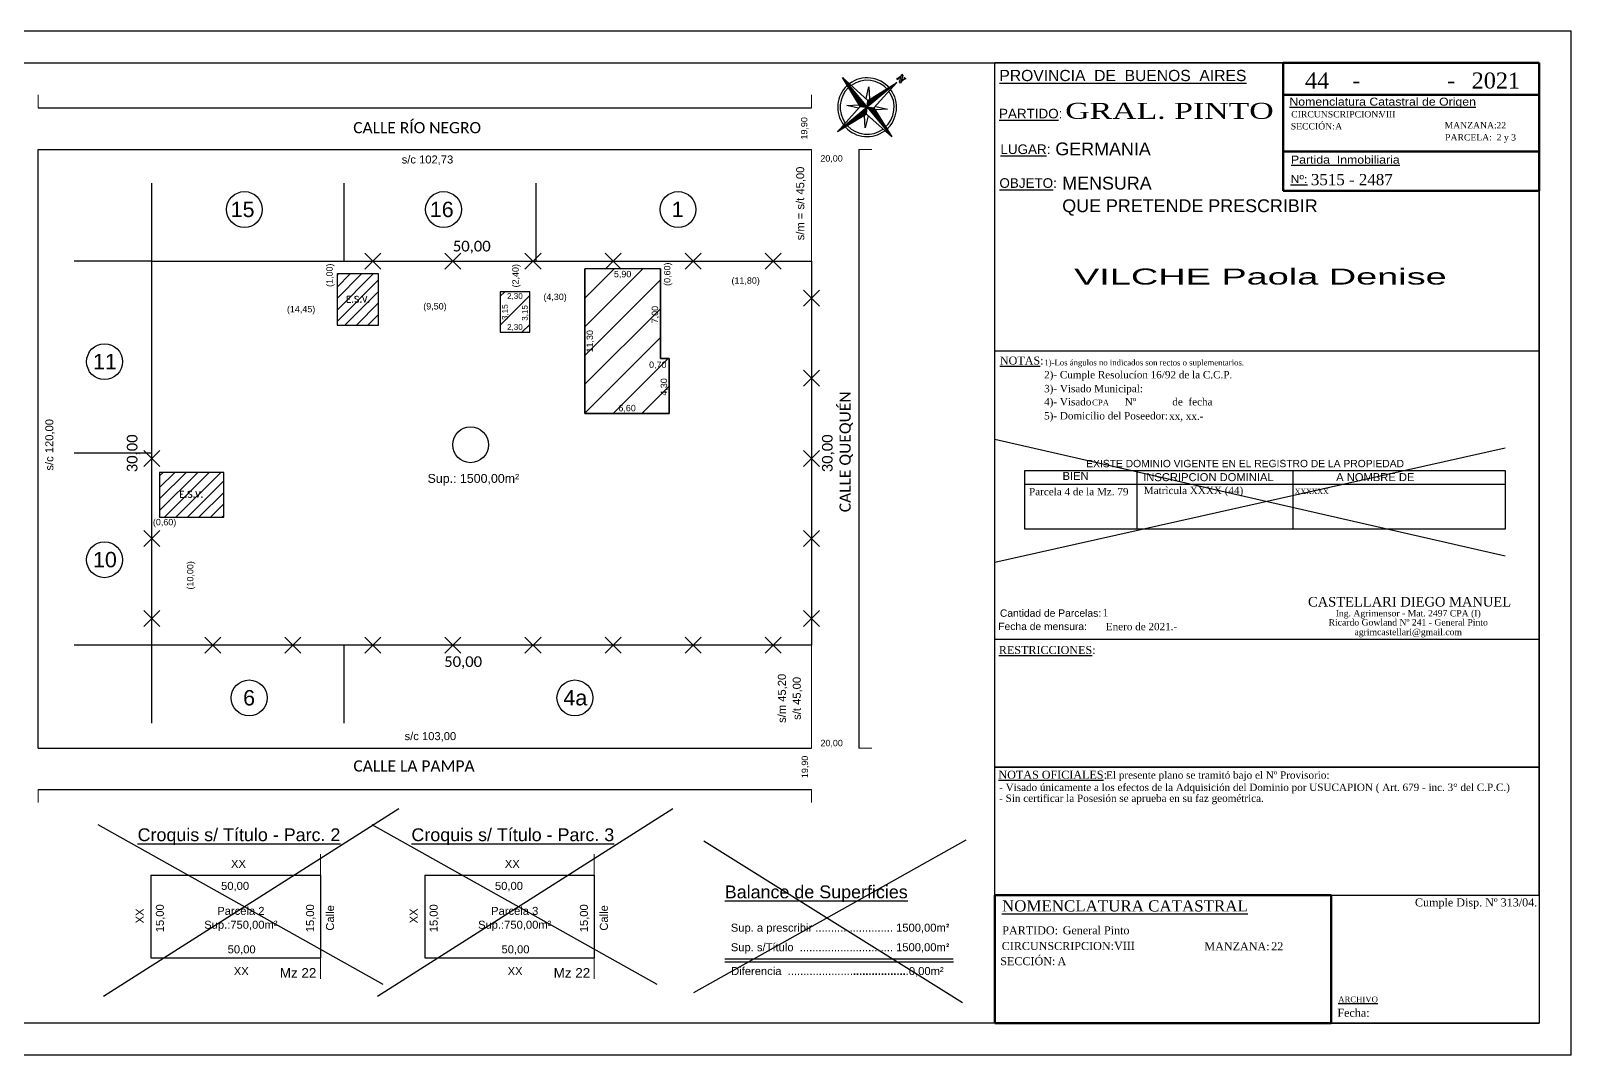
# Model space of a CAD drawing. Header units: metres. Extents: x 3434.9 to 3511.8, y 4259.2 to 4291.2.
# Drawn here: x 3463.7 to 3511.81, y 4259.18 to 4291.18 of the extents above; entities that cross this region are included whole.
import ezdxf
from ezdxf.enums import TextEntityAlignment as Align

# ---------------------------------------------------------------- set-up
doc = ezdxf.new("R2010")
doc.units = ezdxf.units.M
for name, color, linetype in [('-TEXTO-74', 4, 'Continuous'), ('Accesiones 0', 1, 'Continuous'), ('AMEDPARCTRI2', 3, 'Continuous'), ('CARATULA', 7, 'Continuous'), ('Cotas', 2, 'Continuous'), ('Mensura', 7, 'Continuous'), ('Notas Acc 0', 1, 'Continuous'), ('OTROS', 3, 'Continuous')]:
    doc.layers.add(name, color=color, linetype=linetype)
for name, color, linetype, lineweight in [('Amarillo', 2, 'Continuous', 25), ('Rojo', 1, 'Continuous', 18), ('Verde', 3, 'Continuous', 30)]:
    doc.layers.add(name, color=color, linetype=linetype, lineweight=lineweight)
doc.styles.add('ARIAL', font='arial.ttf')
doc.styles.add('Legend', font='calibri.ttf')
doc.styles.get("Standard").update_dxf_attribs({"font": 'simplex.shx'})
doc.styles.add('Time New Roman', font='times.ttf')
doc.styles.add('Times New Roman', font='times.ttf')

# ---------------------------------------------------------------- blocks, each defined once
blk = doc.blocks.new('MENSUSUCAP-V3-MA')
at = {"layer": 'CARATULA', "color": 8}
for p, q in [((0, 90), (170, 90)), ((0, 0), (0, 90)), ((170, 0), (170, 90)), ((0, 0), (170, 0))]:
    blk.add_line(p, q, dxfattribs=at)
at = {"layer": 'CARATULA', "color": 2}
for s, height, style, p in [('%%UNOTAS%%U:', 2.5, 'Time New Roman', (1.54, 85.74)), ('Fecha de mensura:', 2.3, 'ARIAL', (1.05, 2.79)), ('Cantidad de Parcelas:', 2.3, 'ARIAL', (1.56, 6.95))]:
    blk.add_text(s, height=height, dxfattribs=dict(at, style=style)).set_placement(p)
at = {"layer": 'CARATULA', "color": 3, "style": 'Time New Roman'}
for s, p in [('2)- Cumple Resolucíon 16/92 de la C.C.P.', (15.36, 81.42)), ('3)- Visado Municipal:', (15.36, 77.09)), ('4)- Visado            Nº             de  fecha', (15.36, 72.97)), ('5)- Domicilio del Poseedor:', (15.36, 68.59))]:
    blk.add_text(s, height=2.3, dxfattribs=at).set_placement(p)
at = {"layer": 'CARATULA', "color": 3, "style": 'Time New Roman', "flags": 4}
for tag, p in [('NOTA1', (15.43, 85.47)), ('VISADOMUNICIPALNº', (45.93, 77.06)), ('CPA/CPI', (30.34, 72.97)), ('NºDEVISADO', (43.49, 72.97)), ('FECHADEVISADO', (65.99, 72.97)), ('DOMICILIOPROPIETARIO', (54.41, 68.48)), ('NOTA06', (15.22, 64.71)), ('NOTA07', (15.22, 60.66)), ('NOTA08', (15.22, 56.89)), ('NOTA09', (15.22, 52.93)), ('NOTA10', (15.22, 49.16)), ('NOTA11', (15.22, 45.41)), ('NOTA12', (15.22, 41.6)), ('NOTA13', (15.22, 37.73)), ('NOTA14', (15.22, 34.37)), ('NOTA15', (15.22, 30.83)), ('NOTA16', (15.22, 27.59)), ('NOTA17', (15.22, 24.04)), ('NOTA18', (15.22, 20.6)), ('FECHAMENSURA', (29.43, 2.74)), ('CANTIDADPARCELAS', (33.66, 7.11))]:
    blk.add_attdef(tag, p, '', height=2.3, dxfattribs=at)
at = {"layer": 'CARATULA', "color": 4, "style": 'Time New Roman', "flags": 4}
blk.add_attdef('NOMBREPROFESIONAL', text='', height=3, dxfattribs=at).set_placement((129.51, 10.15), align=Align.CENTER)
at = {"layer": 'CARATULA', "color": 2, "style": 'Time New Roman', "flags": 4}
for tag, p in [('DOMICILIOPROFESIONAL', (129.09, 4.22)), ('TITULO-MATRICULANº', (129.09, 7.06)), ('E-MAIL', (129.09, 1.2))]:
    blk.add_attdef(tag, text='', height=2, dxfattribs=at).set_placement(p, align=Align.CENTER)
blk = doc.blocks.new('MENS-V4-MA')
at = {"layer": 'CARATULA', "color": 8}
for p, q in [((0, 40), (170, 40)), ((0, 40), (170, 40)), ((0, 0), (0, 40)), ((170, 0), (170, 40)), ((0, 0), (170, 0)), ((170, 0), (0, 0))]:
    blk.add_line(p, q, dxfattribs=at)
at = {"layer": 'CARATULA', "color": 2, "style": 'Time New Roman'}
blk.add_text('%%uRESTRICCIONES%%U:', height=2.5, dxfattribs=at).set_placement((1.22, 35.33))
at = {"layer": 'CARATULA', "color": 3, "style": 'Time New Roman', "flags": 4}
for tag, p in [('RESTRICCION01', (1.84, 30.77)), ('RESTRICCION02', (1.84, 27.01)), ('RESTRICCION03', (1.84, 23.14)), ('RESTRICCION04', (1.84, 19.26)), ('RESTRICCION05', (1.84, 15.34)), ('RESTRICCION06', (1.84, 11.47)), ('RESTRICCION07', (1.84, 7.56)), ('RESTRICCION08', (1.84, 3.65))]:
    blk.add_attdef(tag, p, '', height=2.3, dxfattribs=at)
blk = doc.blocks.new('MENS-V6-MA')
at = {"layer": 'CARATULA', "color": 8, "lineweight": 80}
for p, q in [((105, 40), (0, 40)), ((0, 40), (0, 0)), ((105, 0), (105, 40)), ((105, 0), (0, 0))]:
    blk.add_line(p, q, dxfattribs=at)
at = {"layer": 'CARATULA', "color": 3, "style": 'Time New Roman'}
blk.add_text('%%UNOMENCLATURA CATASTRAL', height=3.5, dxfattribs=at).set_placement((2.19, 34.89))
at = {"layer": 'CARATULA', "color": 2, "linetype": 'Continuous', "lineweight": 25, "style": 'Times New Roman'}
for s, p in [('PARTIDO:', (2.29, 27.74)), ('CIRCUNSCRIPCION:', (2.12, 22.86))]:
    blk.add_text(s, height=2.5, dxfattribs=at).set_placement(p)
at = {"layer": 'CARATULA', "color": 3, "linetype": 'Continuous', "lineweight": 25, "style": 'Times New Roman'}
for tag, p in [('EXALTACION_DE_LA_CRUZ_XXXXXXX', (21.16, 27.76)), ('XXXXX', (86.53, 27.9)), ('XXXX', (37.22, 22.92)), ('XXXXXX', (86.31, 22.76)), ('XXX', (19.53, 18.12)), ('XXXXXX', (86.28, 17.66)), ('XXXXX', (20.19, 13.15)), ('XXXXXX', (17.83, 8.07))]:
    blk.add_attdef(tag, p, '', height=2.5, dxfattribs=at)
at = {"layer": 'CARATULA', "color": 2, "linetype": 'Continuous', "lineweight": 25, "style": 'Times New Roman'}
for tag, p in [('FRACCIÓN:', (65.91, 27.9)), ('PARCELA:', (65.67, 17.66)), ('CHACRA:', (1.82, 13.15))]:
    blk.add_attdef(tag, p, '', height=2.5, dxfattribs=at)
for tag, p in [('MANZANA:', (85.78, 22.76)), ('SECCIÓN:', (18.87, 18.12)), ('QUINTA:', (17.37, 8.07))]:
    blk.add_attdef(tag, text='', height=2.5, dxfattribs=at).set_placement(p, align=Align.RIGHT)
at = {"layer": 'CARATULA', "color": 3, "style": 'Time New Roman', "flags": 4}
blk.add_attdef('LOCALIDADFECHA', (3.81, 2.82), '', height=2.2, dxfattribs=at)
blk = doc.blocks.new('MENSUSUCAP-V5-MA')
at = {"color": 8}
for p, q in [((0, 0), (170, 0)), ((0, -40), (0, 0)), ((170, -40), (170, 0)), ((0, 0), (170, 0)), ((0, -40), (170, -40))]:
    blk.add_line(p, q, dxfattribs=at)
at = {"layer": 'CARATULA', "color": 2, "style": 'Time New Roman'}
blk.add_text('%%UNOTAS OFICIALES%%U:', height=2.5, dxfattribs=at).set_placement((1.1, -3.64))
at = {"layer": 'CARATULA', "color": 3, "style": 'Time New Roman'}
for s, p in [('El presente plano se tramitó bajo el Nº Provisorio:', (34.73, -3.64)), ('- Visado únicamente a los efectos de la Adquisición del Dominio por USUCAPION ( Art. 679 - inc. 3%%d del C.P.C.)', (1.32, -7.47)), ('- Sin certificar la Posesión se aprueba en su faz geométrica.', (1.32, -10.88))]:
    blk.add_text(s, height=2.3, dxfattribs=at).set_placement(p)
at = {"layer": 'CARATULA', "color": 3, "style": 'Time New Roman', "flags": 4}
for tag, p in [('NROPROVISORIO', (103.39, -3.62)), ('NOTAOFICIAL01', (1.43, -14.68)), ('NOTAOFICIAL02', (1.64, -18.43)), ('NOTAOFICIAL03', (1.64, -21.91)), ('NOTAOFICIAL04', (1.64, -25.43)), ('NOTAOFICIAL05', (1.63, -29.16)), ('NOTAOFICIAL06', (1.64, -33.02)), ('NOTAOFICIAL07', (1.64, -36.85))]:
    blk.add_attdef(tag, p, '', height=2.3, dxfattribs=at)
blk = doc.blocks.new('MENS-V7-MA')
at = {"layer": 'CARATULA', "color": 8}
for p, q in [((0, 40), (65, 40)), ((0, 40), (0, 0)), ((65, 40), (65, 0)), ((0, 0), (65, 0))]:
    blk.add_line(p, q, dxfattribs=at)
at = {"layer": 'CARATULA', "color": 3, "style": 'Time New Roman'}
blk.add_text('%%uARCHIVO', height=1.8, dxfattribs=at).set_placement((2.24, 6.53))
at = {"layer": 'CARATULA', "color": 2, "style": 'Time New Roman'}
blk.add_text('Fecha:', height=2.5, dxfattribs=at).set_placement((1.95, 2))
at = {"layer": 'CARATULA', "color": 3, "insert": (26.2, 38.97), "char_height": 2.5, "width": 38.7986, "attachment_point": 1}
blk.add_mtext('\\fRomantic|b0|i0|c2|p2;\\C2;Cumple Disp. Nº 313/04.', dxfattribs=at)
at = {"layer": 'CARATULA', "color": 3, "style": 'Time New Roman', "flags": 4}
blk.add_attdef('FILEFECHA', (11.72, 1.86), '', height=2.5, dxfattribs=at)
blk = doc.blocks.new('MENSUSUCAP-V1-MA')
at = {"layer": 'CARATULA', "color": 8}
for p, q in [((0, 90), (90, 90)), ((0, 0), (0, 90)), ((90, 50), (90, 90)), ((90, 50), (170, 50)), ((170, 0), (170, 50)), ((0, 0), (170, 0))]:
    blk.add_line(p, q, dxfattribs=at)
at = {"layer": 'CARATULA', "color": 2, "style": 'ARIAL'}
for s, height, p in [('%%uPROVINCIA  DE  BUENOS  AIRES', 3.5, (1.39, 84.29)), ('%%uPARTIDO%%U:', 3, (1.27, 72.64)), ('%%uLUGAR%%U:', 3, (1.72, 61.5)), ('%%uOBJETO%%U:', 3, (1.4, 50.94))]:
    blk.add_text(s, height=height, dxfattribs=at).set_placement(p)
at = {"layer": 'CARATULA', "color": 3, "style": 'ARIAL'}
for s, p in [('MENSURA', (21.02, 50.41)), ('QUE PRETENDE PRESCRIBIR', (21.02, 43.35))]:
    blk.add_text(s, height=4, dxfattribs=at).set_placement(p)
at = {"layer": 'CARATULA', "color": 3, "style": 'Time New Roman', "width": 8.819893, "flags": 4}
blk.add_attdef('PARTIDO', text='', height=5, dxfattribs=at).set_placement((21.95, 72.49), (87.07, 72.49), align=Align.FIT)
at = {"layer": 'CARATULA', "color": 3, "style": 'ARIAL', "flags": 4}
blk.add_attdef('LUGAR', (18.87, 61.1), '', height=4, dxfattribs=at)
at = {"layer": 'CARATULA', "color": 6, "style": 'ARIAL', "flags": 4}
for tag, width, p, p2 in [('POSEEDOR-RENGLÓN1', 20.253992, (5, 30.76), (162.36, 30.76)), ('POSEEDOR-RENGLÓN2', 20.48133, (5, 20.74), (164.12, 20.74)), ('POSEEDOR-RENGLÓN3', 20.538165, (5, 8.44), (164.57, 8.44))]:
    blk.add_attdef(tag, text='', height=5, dxfattribs=dict(at, width=width)).set_placement(p, p2, align=Align.FIT)
blk = doc.blocks.new('CUADRO')
at = {"layer": 'CARATULA', "color": 8}
for p, q in [((0, 18.34), (150, 18.34)), ((0, 0), (0, 18.34)), ((35, 18.34), (35, 0)), ((83.69, 18.34), (83.69, 0)), ((150, 18.34), (150, 0)), ((0, 14), (150, 14)), ((150, 0), (0, 0))]:
    blk.add_line(p, q, dxfattribs=at)
at = {"layer": 'CARATULA', "color": 2, "style": 'ARIAL'}
for s, height, p in [('EXISTE DOMINIO VIGENTE EN EL REGISTRO DE LA PROPIEDAD', 2.3, (19.16, 19.33)), ('BIEN', 2.5, (11.76, 15.35)), ('INSCRIPCION DOMINIAL', 2.5, (36.95, 14.98)), ('A NOMBRE DE', 2.5, (97.22, 14.98))]:
    blk.add_text(s, height=height, dxfattribs=at).set_placement(p)
at = {"layer": 'CARATULA', "color": 3, "style": 'Time New Roman', "flags": 4}
for tag, p in [('BIENRENGLON01', (1.3, 10.55)), ('BIENRENGLON02', (1.38, 7.44)), ('INSCRIPCIONDOMINIAL01', (37.14, 10.94)), ('INSCRIPCIONDOMINIAL02', (37.14, 7.64)), ('ANOMBREDE01', (84.29, 10.98)), ('ANOMBREDE02', (84.29, 7.59)), ('BIENRENGLON03', (1.38, 4.37)), ('INSCRIPCIONDOMINIAL03', (37.14, 4.45)), ('ANOMBREDE03', (84.29, 4.28)), ('BIENRENGLON04', (1.38, 1.31)), ('INSCRIPCIONDOMINIAL04', (37.14, 1.26)), ('ANOMBREDE04', (84.29, 1.18))]:
    blk.add_attdef(tag, p, '', height=2.3, dxfattribs=at)
blk = doc.blocks.new('MENS-V2-MA')
at = {"layer": 'CARATULA', "color": 8, "lineweight": 80}
for p, q in [((0, 40), (80, 40)), ((0, 40), (0, 0)), ((80, 40), (80, 0)), ((80, 30), (0, 30)), ((0, 12.26), (80, 12.26)), ((0, 0), (80, 0))]:
    blk.add_line(p, q, dxfattribs=at)
at = {"layer": 'CARATULA', "color": 3, "style": 'Time New Roman'}
for p in [(21.63, 32.04), (51.25, 32.04)]:
    blk.add_text('-', height=5, dxfattribs=at).set_placement(p)
at = {"layer": 'CARATULA', "color": 2, "style": 'ARIAL', "width": 1.1}
for s, p in [('%%uNomenclatura Catastral de Origen', (1.97, 26.62)), ('%%uPartida  Inmobiliaria', (2.48, 8.5)), ('%%UNº:', (2.35, 2.41))]:
    blk.add_text(s, height=2.5, dxfattribs=at).set_placement(p)
at = {"layer": 'CARATULA', "color": 2, "lineweight": 25, "style": 'Times New Roman'}
blk.add_text('CIRCUNSCRIPCION:', height=2, dxfattribs=at).set_placement((2.55, 22.94))
at = {"layer": 'CARATULA', "color": 3, "style": 'Time New Roman'}
for tag, p in [('XXX', (10.62, 31.97)), ('XXXX', (37.84, 31.97)), ('XXXX', (66.48, 31.97))]:
    blk.add_attdef(tag, text='', height=5, dxfattribs=at).set_placement(p, align=Align.CENTER)
at = {"layer": 'CARATULA', "color": 3, "linetype": 'Continuous', "lineweight": 25, "style": 'Times New Roman'}
for tag, p, height in [('XXXX', (29.92, 22.95), 2), ('XXXXX', (66.74, 23.08), 2), ('XXXXX', (16.28, 19.18), 2), ('XXXXX', (66.65, 19.49), 2), ('XXXXX', (16.15, 15.57), 2), ('XXXXXX', (66.72, 15.75), 2), ('1234567890123456789012345', (8.71, 1.78), 3.5)]:
    blk.add_attdef(tag, p, '', height=height, dxfattribs=at)
at = {"layer": 'CARATULA', "color": 2, "linetype": 'Continuous', "lineweight": 25, "style": 'Times New Roman'}
for tag, p in [('FRACCIÓN:', (50.63, 23.08)), ('SECCIÓN:', (2.41, 19.18)), ('MANZANA:', (50.45, 19.49)), ('CHACRA:', (2.41, 15.57)), ('PARCELA:', (50.63, 15.75))]:
    blk.add_attdef(tag, p, '', height=2, dxfattribs=at)
blk = doc.blocks.new('*X71')
at = {"color": 0, "linetype": 'ByBlock'}
for p, q in [((-217.53, 160.5), (-217.53, 160.5)), ((-217.52, 160.498), (-217.52, 160.5)), ((-217.51, 160.497), (-217.51, 160.5)), ((-217.5, 160.496), (-217.5, 160.5)), ((-217.49, 160.494), (-217.49, 160.5)), ((-217.48, 160.493), (-217.48, 160.5)), ((-217.47, 160.491), (-217.47, 160.5)), ((-217.46, 160.49), (-217.46, 160.5)), ((-217.45, 160.488), (-217.45, 160.5)), ((-217.44, 160.487), (-217.44, 160.5)), ((-217.43, 160.486), (-217.43, 160.5)), ((-217.42, 160.484), (-217.42, 160.5)), ((-217.41, 160.483), (-217.41, 160.5)), ((-217.4, 160.481), (-217.4, 160.5)), ((-217.39, 160.48), (-217.39, 160.5)), ((-217.38, 160.478), (-217.38, 160.5)), ((-217.37, 160.477), (-217.37, 160.5)), ((-217.36, 160.476), (-217.36, 160.5)), ((-217.35, 160.474), (-217.35, 160.5)), ((-217.34, 160.473), (-217.34, 160.5)), ((-217.33, 160.471), (-217.33, 160.5)), ((-217.32, 160.47), (-217.32, 160.5)), ((-217.31, 160.468), (-217.31, 160.5)), ((-217.3, 160.467), (-217.3, 160.5)), ((-217.29, 160.466), (-217.29, 160.5)), ((-217.28, 160.464), (-217.28, 160.5)), ((-217.27, 160.463), (-217.27, 160.5)), ((-217.26, 160.461), (-217.26, 160.5)), ((-217.25, 160.46), (-217.25, 160.5)), ((-217.24, 160.458), (-217.24, 160.5)), ((-217.23, 160.457), (-217.23, 160.5)), ((-217.22, 160.456), (-217.22, 160.5)), ((-217.21, 160.454), (-217.21, 160.5)), ((-217.2, 160.453), (-217.2, 160.5)), ((-217.19, 160.451), (-217.19, 160.5)), ((-217.18, 160.45), (-217.18, 160.5)), ((-217.17, 160.448), (-217.17, 160.5)), ((-217.16, 160.447), (-217.16, 160.5)), ((-217.15, 160.446), (-217.15, 160.5)), ((-217.14, 160.444), (-217.14, 160.5)), ((-217.13, 160.443), (-217.13, 160.5)), ((-217.12, 160.441), (-217.12, 160.5)), ((-217.11, 160.44), (-217.11, 160.5)), ((-217.1, 160.438), (-217.1, 160.5)), ((-217.09, 160.441), (-217.09, 160.5)), ((-217.08, 160.451), (-217.08, 160.5)), ((-217.07, 160.461), (-217.07, 160.5)), ((-217.06, 160.471), (-217.06, 160.5)), ((-217.05, 160.481), (-217.05, 160.5)), ((-217.04, 160.491), (-217.04, 160.5))]:
    blk.add_line(p, q, dxfattribs=at)
blk = doc.blocks.new('N')
at = {"layer": 'AMEDPARCTRI2'}
for p, q in [((217.7, 65.79), (219.42, 69.89)), ((219.42, 69.89), (218.15, 65.02)), ((219.42, 69.89), (218.92, 65.47)), ((213.28, 66.29), (217.7, 65.79)), ((217.38, 64.57), (213.28, 66.29)), ((213.28, 66.29), (218.15, 65.02)), ((217.4, 65.87), (216.8, 67.32)), ((216.8, 67.32), (217.78, 66.09)), ((219, 65.77), (220.46, 66.37)), ((220.46, 66.37), (219.22, 65.39)), ((215.85, 63.67), (217.08, 64.65)), ((217.3, 64.26), (215.85, 63.67)), ((218.15, 65.02), (216.88, 60.15)), ((216.88, 60.15), (217.38, 64.57)), ((218.6, 64.25), (216.88, 60.15)), ((217.38, 64.57), (218.15, 65.02)), ((218.15, 65.02), (217.7, 65.79)), ((218.15, 65.02), (218.92, 65.47)), ((218.15, 65.02), (223.02, 63.75)), ((218.6, 64.25), (218.15, 65.02)), ((223.02, 63.75), (218.6, 64.25)), ((218.91, 64.17), (219.5, 62.71)), ((218.92, 65.47), (223.02, 63.75)), ((219.5, 62.71), (218.52, 63.95))]:
    blk.add_line(p, q, dxfattribs=at)
blk.add_lwpolyline([(219.28, 70.33), (219.35, 70.31), (219.33, 70.24), (219.1, 70.3), (219.12, 70.37), (219.2, 70.35), (219.38, 71.04), (219.3, 71.06), (219.32, 71.14), (219.55, 71.08), (219.77, 70.37), (219.91, 70.9), (219.83, 70.92), (219.85, 71), (220.08, 70.94), (220.06, 70.86), (219.99, 70.88), (219.81, 70.2), (219.88, 70.18), (219.86, 70.1), (219.64, 70.16), (219.41, 70.87), (219.28, 70.33)], dxfattribs=at)
for radius, start, end in [(3.83, 75.3614, 162.7723), (3.52, 75.3614, 161.815), (3.52, 345.3614, 71.815), (3.83, 345.3614, 72.7723), (3.83, 167.9505, 252.7723), (3.52, 168.9078, 251.815), (3.83, 257.9505, 342.7723), (3.52, 258.9078, 341.815)]:
    blk.add_arc((218.15, 65.02), radius, start, end, dxfattribs=at)
at = {"layer": 'AMEDPARCTRI2', "linetype": 'ByBlock'}
for p, xscale, yscale, zscale, rotation in [((-1897.89, -1641.04), 10.06975547832111, 10.06975547832111, 10.06975547832111, 255.3613763284283), ((1924.21, -2051.03), 10.06975547831874, 10.06975547831874, 10.06975547831874, 345.3613763284587), ((2334.2, 1771.08), 10.06975547832111, 10.06975547832111, 10.06975547832111, 75.36137632842826), ((-1487.91, 2181.06), 10.06975547831875, 10.06975547831875, 10.06975547831875, 165.3613763284587)]:
    blk.add_blockref('*X71', p, dxfattribs=dict(at, xscale=xscale, yscale=yscale, zscale=zscale, rotation=rotation))

msp = doc.modelspace()

# ---------------------------------------------------------------- hatches: boundary and pattern name
at = {"layer": 'Rojo'}
h = msp.add_hatch(dxfattribs=at)
h.set_pattern_fill('ANSI31', color=256, scale=0.2)
h.set_pattern_definition([(45, (-59.2697, 3.4903), (-0.449012806, 0.449012806), [])])
h.paths.add_polyline_path([(3478.36, 4281.768), (3479.28, 4281.768), (3479.28, 4283.028), (3478.36, 4283.028)])
h.paths.add_polyline_path([(3483.36, 4283.748), (3481, 4283.748), (3481, 4279.228), (3483.64, 4279.228), (3483.64, 4280.948), (3483.36, 4280.948)])
h.paths.add_polyline_path([(3478.691, 4282.103), (3478.691, 4282.682), (3478.32, 4282.682), (3478.32, 4282.103)], flags=9)
h.paths.add_polyline_path([(3479.314, 4282.078), (3479.314, 4282.658), (3478.943, 4282.658), (3478.943, 4282.078)], flags=9)
h.paths.add_polyline_path([(3478.531, 4281.742), (3479.11, 4281.742), (3479.11, 4282.113), (3478.531, 4282.113)], flags=9)
h.paths.add_polyline_path([(3478.531, 4282.711), (3479.11, 4282.711), (3479.11, 4283.081), (3478.531, 4283.081)], flags=9)
h.paths.add_polyline_path([(3481.364, 4281.076), (3481.364, 4281.875), (3480.951, 4281.875), (3480.951, 4281.076)], flags=9)
h.paths.add_polyline_path([(3482.001, 4279.189), (3482.644, 4279.189), (3482.644, 4279.601), (3482.001, 4279.601)], flags=9)
h.paths.add_polyline_path([(3483.679, 4279.74), (3483.679, 4280.384), (3483.266, 4280.384), (3483.266, 4279.74)], flags=9)
h.paths.add_polyline_path([(3483.399, 4281.995), (3483.399, 4282.639), (3482.986, 4282.639), (3482.986, 4281.995)], flags=25)
h.paths.add_polyline_path([(3482.959, 4280.543), (3483.603, 4280.543), (3483.603, 4280.956), (3482.959, 4280.956)], flags=24)
h.paths.add_polyline_path([(3481.86, 4283.375), (3482.504, 4283.375), (3482.504, 4283.787), (3481.86, 4283.787)], flags=9)
h = msp.add_hatch(dxfattribs=at)
h.set_pattern_fill('ANSI31', color=256, scale=0.08)
h.set_pattern_definition([(45, (-59.26973, 3.4903), (-0.179605122, 0.179605122), [])])
h.paths.add_polyline_path([(3474.56, 4281.988), (3474.56, 4283.588), (3473.26, 4283.588), (3473.26, 4281.988)])
h.paths.add_polyline_path([(3469.72, 4277.388), (3467.72, 4277.388), (3467.72, 4275.988), (3469.72, 4275.988)])
h.paths.add_polyline_path([(3473.479, 4282.644), (3474.35, 4282.644), (3474.35, 4282.944), (3473.479, 4282.944)], flags=24)
h.paths.add_polyline_path([(3468.269, 4276.555), (3469.141, 4276.555), (3469.141, 4276.855), (3468.269, 4276.855)], flags=24)

# ---------------------------------------------------------------- linework, layer by layer
at = {"color": 1}
for p, q in [((3463.922, 4288.779), (3488.08, 4288.779)), ((3463.922, 4287.479), (3488.08, 4287.479)), ((3463.922, 4268.778), (3463.922, 4287.479)), ((3489.557, 4287.479), (3489.557, 4268.778)), ((3467.48, 4283.988), (3467.48, 4286.423)), ((3473.48, 4283.988), (3473.48, 4286.423)), ((3479.48, 4283.988), (3479.48, 4286.423)), ((3474.132, 4283.738), (3474.632, 4284.238)), ((3474.632, 4283.738), (3474.132, 4284.238)), ((3476.632, 4283.738), (3477.132, 4284.238)), ((3477.132, 4283.738), (3476.632, 4284.238)), ((3479.132, 4283.738), (3479.632, 4284.238)), ((3479.632, 4283.738), (3479.132, 4284.238)), ((3481.632, 4283.738), (3482.132, 4284.238)), ((3482.132, 4283.738), (3481.632, 4284.238)), ((3484.132, 4283.738), (3484.632, 4284.238)), ((3484.632, 4283.738), (3484.132, 4284.238)), ((3486.632, 4283.738), (3487.132, 4284.238)), ((3487.132, 4283.738), (3486.632, 4284.238)), ((3467.48, 4283.988), (3465.045, 4283.988)), ((3487.83, 4282.577), (3488.33, 4283.077)), ((3488.33, 4282.577), (3487.83, 4283.077)), ((3487.83, 4280.077), (3488.33, 4280.577)), ((3488.33, 4280.077), (3487.83, 4280.577)), ((3467.48, 4277.988), (3465.045, 4277.988)), ((3467.23, 4277.577), (3467.73, 4278.077)), ((3467.73, 4277.577), (3467.23, 4278.077)), ((3487.83, 4277.577), (3488.33, 4278.077)), ((3488.33, 4277.577), (3487.83, 4278.077)), ((3467.23, 4275.077), (3467.73, 4275.577)), ((3467.73, 4275.077), (3467.23, 4275.577)), ((3487.83, 4275.077), (3488.33, 4275.577)), ((3488.33, 4275.077), (3487.83, 4275.577)), ((3467.23, 4272.577), (3467.73, 4273.077)), ((3467.73, 4272.577), (3467.23, 4273.077)), ((3487.83, 4272.577), (3488.33, 4273.077)), ((3488.33, 4272.577), (3487.83, 4273.077)), ((3469.132, 4271.738), (3469.632, 4272.238)), ((3469.632, 4271.738), (3469.132, 4272.238)), ((3471.632, 4271.738), (3472.132, 4272.238)), ((3472.132, 4271.738), (3471.632, 4272.238)), ((3474.132, 4271.738), (3474.632, 4272.238)), ((3474.632, 4271.738), (3474.132, 4272.238)), ((3476.632, 4271.738), (3477.132, 4272.238)), ((3477.132, 4271.738), (3476.632, 4272.238)), ((3479.132, 4271.738), (3479.632, 4272.238)), ((3479.632, 4271.738), (3479.132, 4272.238)), ((3481.632, 4271.738), (3482.132, 4272.238)), ((3482.132, 4271.738), (3481.632, 4272.238)), ((3484.132, 4271.738), (3484.632, 4272.238)), ((3484.632, 4271.738), (3484.132, 4272.238)), ((3486.632, 4271.738), (3487.132, 4272.238)), ((3487.132, 4271.738), (3486.632, 4272.238)), ((3467.48, 4271.988), (3465.045, 4271.988)), ((3467.48, 4269.553), (3467.48, 4271.988)), ((3473.48, 4269.553), (3473.48, 4271.988)), ((3463.922, 4268.778), (3488.08, 4268.778)), ((3463.922, 4267.478), (3488.08, 4267.478))]:
    msp.add_line(p, q, dxfattribs=at)
for p, q in [((3493.811, 4278.431), (3509.747, 4274.78)), ((3509.748, 4278.148), (3493.811, 4274.577)), ((3475.192, 4266.883), (3465.969, 4261.019)), ((3483.746, 4266.883), (3474.522, 4261.019)), ((3465.794, 4266.39), (3474.693, 4261.4)), ((3474.348, 4266.39), (3483.247, 4261.4)), ((3492.907, 4265.898), (3484.397, 4261.133)), ((3484.714, 4265.878), (3492.795, 4260.828))]:
    msp.add_line(p, q)
at = {"layer": 'Accesiones 0', "flags": 128}
for points in [[(3483.36, 4283.748), (3481, 4283.748), (3481, 4279.228), (3483.64, 4279.228), (3483.64, 4280.948), (3483.36, 4280.948)], [(3474.56, 4283.588), (3473.26, 4283.588), (3473.26, 4281.988), (3474.56, 4281.988)], [(3479.28, 4283.028), (3478.36, 4283.028), (3478.36, 4281.768), (3479.28, 4281.768)], [(3469.72, 4277.388), (3467.72, 4277.388), (3467.72, 4275.988), (3469.72, 4275.988)]]:
    msp.add_lwpolyline(points, close=True, dxfattribs=at)
at = {"layer": 'Amarillo'}
for p, q in [((3485.379, 4262.193), (3492.511, 4262.193)), ((3485.379, 4262.095), (3492.513, 4262.095))]:
    msp.add_line(p, q, dxfattribs=at)
for centre in [(3470.367, 4285.6), (3476.588, 4285.6), (3483.912, 4285.6), (3465.998, 4280.847), (3477.433, 4278.252), (3465.998, 4274.659), (3470.516, 4270.344), (3480.691, 4270.344)]:
    msp.add_circle(centre, 0.56, dxfattribs=at)
at = {"layer": 'AMEDPARCTRI2'}
for p, q in [((3467.448, 4264.807), (3472.742, 4264.807)), ((3467.448, 4264.807), (3467.448, 4262.225)), ((3472.742, 4264.807), (3472.742, 4262.225)), ((3476.001, 4264.807), (3481.296, 4264.807)), ((3476.001, 4264.807), (3476.001, 4262.225)), ((3481.296, 4264.807), (3481.296, 4262.225)), ((3467.448, 4262.225), (3472.742, 4262.225)), ((3476.001, 4262.225), (3481.296, 4262.225))]:
    msp.add_line(p, q, dxfattribs=at)
at = {"layer": 'CARATULA', "color": 1, "linetype": 'Continuous'}
for p, q in [((3453.811, 4291.183), (3511.811, 4291.183)), ((3471.811, 4291.183), (3511.811, 4291.183)), ((3511.811, 4259.183), (3511.811, 4291.183)), ((3511.811, 4259.183), (3453.811, 4259.183))]:
    msp.add_line(p, q, dxfattribs=at)
at = {"layer": 'CARATULA', "color": 8}
for p, q in [((3510.811, 4290.183), (3493.811, 4290.183)), ((3493.811, 4290.183), (3502.811, 4290.183)), ((3510.811, 4272.183), (3510.811, 4281.183)), ((3493.811, 4260.183), (3510.811, 4260.183))]:
    msp.add_line(p, q, dxfattribs=at)
at = {"layer": 'Mensura', "color": 3}
for p, q in [((3467.48, 4271.988), (3467.48, 4283.988)), ((3467.48, 4283.988), (3488.08, 4283.988)), ((3488.08, 4283.988), (3488.08, 4271.988)), ((3488.08, 4271.988), (3467.48, 4271.988))]:
    msp.add_line(p, q, dxfattribs=at)
at = {"layer": 'Mensura'}
for p, q in [((3483.36, 4283.748), (3481, 4283.748)), ((3481, 4279.228), (3481, 4283.748)), ((3483.36, 4283.748), (3483.36, 4280.948)), ((3474.56, 4283.588), (3473.26, 4283.588)), ((3473.26, 4283.588), (3473.26, 4281.988)), ((3474.56, 4281.988), (3474.56, 4283.588)), ((3479.28, 4283.028), (3478.36, 4283.028)), ((3478.36, 4283.028), (3478.36, 4281.768)), ((3479.28, 4281.768), (3479.28, 4283.028)), ((3473.26, 4281.988), (3474.56, 4281.988)), ((3478.36, 4281.768), (3479.28, 4281.768)), ((3483.36, 4280.948), (3483.64, 4280.948)), ((3483.64, 4280.948), (3483.64, 4279.228)), ((3483.64, 4279.228), (3481, 4279.228))]:
    msp.add_line(p, q, dxfattribs=at)
at = {"layer": 'OTROS', "color": 8, "linetype": 'Continuous'}
for p, q in [((3457.811, 4290.183), (3510.811, 4290.183)), ((3510.811, 4290.183), (3510.811, 4260.183)), ((3510.811, 4260.183), (3457.811, 4260.183))]:
    msp.add_line(p, q, dxfattribs=at)
at = {"layer": 'Rojo'}
for p, q in [((3463.922, 4289.179), (3463.922, 4288.779)), ((3488.08, 4289.179), (3488.08, 4288.779)), ((3488.08, 4283.988), (3488.08, 4287.479)), ((3489.557, 4287.479), (3489.965, 4287.479)), ((3488.08, 4268.778), (3488.08, 4271.988)), ((3489.557, 4268.778), (3489.965, 4268.778)), ((3463.922, 4267.478), (3463.922, 4267.078)), ((3488.08, 4267.478), (3488.08, 4267.078)), ((3472.742, 4264.807), (3472.742, 4265.463)), ((3481.296, 4264.807), (3481.296, 4265.463)), ((3472.742, 4261.569), (3472.742, 4262.225)), ((3481.296, 4261.569), (3481.296, 4262.225))]:
    msp.add_line(p, q, dxfattribs=at)

# ---------------------------------------------------------------- block references
at = {"layer": '-TEXTO-74', "xscale": 0.2399999999999666, "yscale": 0.2399999999999666, "zscale": 0.2399999999999666, "rotation": 324.3650780588777}
msp.add_blockref('N', (3438.175, 4306.616), dxfattribs=at)
ref = msp.add_blockref('MENSUSUCAP-V1-MA', (3493.811, 4281.183), dxfattribs=dict(xscale=0.09999999999999964, yscale=0.09999999999999964, zscale=0.09999999999999964))
ref.add_attrib('PARTIDO', 'GRAL. PINTO', dxfattribs={"layer": 'CARATULA', "color": 3, "height": 0.5, "style": 'Time New Roman', "width": 1.430291, "flags": 4}).set_placement((3496.006, 4288.432), (3502.518, 4288.432), align=Align.FIT)
ref.add_attrib('LUGAR', 'GERMANIA', (3495.698, 4287.293), dxfattribs={"layer": 'CARATULA', "color": 3, "height": 0.4, "style": 'ARIAL', "flags": 4})
ref.add_attrib('POSEEDOR-RENGLÓN2', '      VILCHE Paola Denise       ', dxfattribs={"layer": 'CARATULA', "color": 6, "height": 0.5, "style": 'ARIAL', "width": 1.693766, "flags": 4}).set_placement((3494.31, 4283.256), (3510.223, 4283.256), align=Align.FIT)
ref = msp.add_blockref('MENS-V2-MA', (3502.811, 4286.183), dxfattribs=dict(xscale=0.09999999999999964, yscale=0.09999999999999964, zscale=0.09999999999999964))
ref.add_attrib('SECCIÓN:', 'SECCIÓN:', (3503.052, 4288.101), dxfattribs={"layer": 'CARATULA', "color": 2, "linetype": 'Continuous', "lineweight": 25, "height": 0.2, "style": 'Times New Roman'})
ref.add_attrib('MANZANA:', 'MANZANA:', (3507.856, 4288.132), dxfattribs={"layer": 'CARATULA', "color": 2, "linetype": 'Continuous', "lineweight": 25, "height": 0.2, "style": 'Times New Roman'})
ref.add_attrib('PARCELA:', 'PARCELA:', (3507.874, 4287.757), dxfattribs={"layer": 'CARATULA', "color": 2, "linetype": 'Continuous', "lineweight": 25, "height": 0.2, "style": 'Times New Roman'})
ref.add_attrib('XXX', '44', dxfattribs={"layer": 'CARATULA', "color": 3, "height": 0.5, "style": 'Time New Roman'}).set_placement((3503.873, 4289.38), align=Align.CENTER)
ref.add_attrib('XXXX', '2021', dxfattribs={"layer": 'CARATULA', "color": 3, "height": 0.5, "style": 'Time New Roman'}).set_placement((3509.459, 4289.38), align=Align.CENTER)
ref.add_attrib('XXXX', 'VIII', (3505.803, 4288.477), dxfattribs={"layer": 'CARATULA', "color": 3, "linetype": 'Continuous', "lineweight": 25, "height": 0.2, "style": 'Times New Roman'})
ref.add_attrib('XXXXX', 'A', (3504.439, 4288.101), dxfattribs={"layer": 'CARATULA', "color": 3, "linetype": 'Continuous', "lineweight": 25, "height": 0.2, "style": 'Times New Roman'})
ref.add_attrib('XXXXX', '22', (3509.475, 4288.132), dxfattribs={"layer": 'CARATULA', "color": 3, "linetype": 'Continuous', "lineweight": 25, "height": 0.2, "style": 'Times New Roman'})
ref.add_attrib('XXXXXX', '2 y 3', (3509.483, 4287.757), dxfattribs={"layer": 'CARATULA', "color": 3, "linetype": 'Continuous', "lineweight": 25, "height": 0.2, "style": 'Times New Roman'})
ref.add_attrib('1234567890123456789012345', '3515 - 2487', (3503.681, 4286.36), dxfattribs={"layer": 'CARATULA', "color": 3, "linetype": 'Continuous', "lineweight": 25, "height": 0.35, "style": 'Times New Roman'})
ref = msp.add_blockref('MENSUSUCAP-V3-MA', (3493.811, 4272.183), dxfattribs=dict(xscale=0.09999999999999964, yscale=0.09999999999999964, zscale=0.09999999999999964))
ref.add_attrib('NOTA1', '1)-Los ángulos no indicados son rectos o suplementarios.', (3495.354, 4280.729), dxfattribs={"layer": 'CARATULA', "color": 3, "height": 0.18, "style": 'Time New Roman', "flags": 4})
ref.add_attrib('CPA/CPI', 'CPA', (3496.845, 4279.48), dxfattribs={"layer": 'CARATULA', "color": 3, "height": 0.18, "style": 'Time New Roman', "flags": 4})
ref.add_attrib('DOMICILIOPROPIETARIO', 'xx, xx.-', (3499.252, 4279.03), dxfattribs={"layer": 'CARATULA', "color": 3, "height": 0.23, "style": 'Time New Roman', "flags": 4})
ref.add_attrib('CANTIDADPARCELAS', '1', (3497.177, 4272.894), dxfattribs={"layer": 'CARATULA', "color": 3, "height": 0.23, "style": 'Time New Roman', "flags": 4})
ref.add_attrib('FECHAMENSURA', '      Enero de 2021.-', (3496.754, 4272.457), dxfattribs={"layer": 'CARATULA', "color": 3, "height": 0.23, "style": 'Time New Roman', "flags": 4})
ref.add_attrib('NOMBREPROFESIONAL', 'CASTELLARI DIEGO MANUEL', dxfattribs={"layer": 'CARATULA', "color": 4, "height": 0.3, "style": 'Time New Roman', "flags": 4}).set_placement((3506.762, 4273.198), align=Align.CENTER)
ref.add_attrib('TITULO-MATRICULANº', 'Ing. Agrimensor - Mat. 2497 CPA (I)', dxfattribs={"layer": 'CARATULA', "color": 2, "height": 0.2, "style": 'Time New Roman', "flags": 4}).set_placement((3506.72, 4272.889), align=Align.CENTER)
ref.add_attrib('DOMICILIOPROFESIONAL', 'Ricardo Gowland Nº 241 - General Pinto', dxfattribs={"layer": 'CARATULA', "color": 2, "height": 0.2, "style": 'Time New Roman', "flags": 4}).set_placement((3506.72, 4272.605), align=Align.CENTER)
ref.add_attrib('E-MAIL', 'agrimcastellari@gmail.com', dxfattribs={"layer": 'CARATULA', "color": 2, "height": 0.2, "style": 'Time New Roman', "flags": 4}).set_placement((3506.72, 4272.303), align=Align.CENTER)
ref = msp.add_blockref('CUADRO', (3494.747, 4275.617), dxfattribs=dict(xscale=0.09999999999999964, yscale=0.09999999999999964, zscale=0.09999999999999964))
ref.add_attrib('BIENRENGLON01', 'Parcela 4 de la Mz. 79', (3494.876, 4276.672), dxfattribs={"layer": 'CARATULA', "color": 3, "height": 0.23, "style": 'Time New Roman', "flags": 4})
ref.add_attrib('INSCRIPCIONDOMINIAL01', 'Matrìcula XXXX (44)', (3498.461, 4276.711), dxfattribs={"layer": 'CARATULA', "color": 3, "height": 0.23, "style": 'Time New Roman', "flags": 4})
ref.add_attrib('ANOMBREDE01', 'XXXXXX', (3503.176, 4276.715), dxfattribs={"layer": 'CARATULA', "color": 3, "height": 0.16, "style": 'Time New Roman', "flags": 4})
at = {"xscale": 0.09999999999999964, "yscale": 0.09999999999999964, "zscale": 0.09999999999999964}
for name, p in [('MENS-V4-MA', (3493.811, 4268.183)), ('MENS-V7-MA', (3504.311, 4260.183))]:
    msp.add_blockref(name, p, dxfattribs=at)
at = {"color": 8, "xscale": 0.09999999999999964, "yscale": 0.09999999999999964, "zscale": 0.09999999999999964}
msp.add_blockref('MENSUSUCAP-V5-MA', (3493.811, 4268.183), dxfattribs=at)
ref = msp.add_blockref('MENS-V6-MA', (3493.811, 4260.183), dxfattribs=dict(xscale=0.09999999999999964, yscale=0.09999999999999964, zscale=0.09999999999999964))
ref.add_attrib('SECCIÓN:', 'SECCIÓN:', dxfattribs={"layer": 'CARATULA', "color": 2, "linetype": 'Continuous', "lineweight": 25, "height": 0.25, "style": 'Times New Roman'}).set_placement((3495.698, 4261.995), align=Align.RIGHT)
ref.add_attrib('MANZANA:', 'MANZANA:', dxfattribs={"layer": 'CARATULA', "color": 2, "linetype": 'Continuous', "lineweight": 25, "height": 0.25, "style": 'Times New Roman'}).set_placement((3502.389, 4262.459), align=Align.RIGHT)
ref.add_attrib('EXALTACION_DE_LA_CRUZ_XXXXXXX', 'General Pinto', (3495.927, 4262.959), dxfattribs={"layer": 'CARATULA', "color": 3, "linetype": 'Continuous', "lineweight": 25, "height": 0.25, "style": 'Times New Roman'})
ref.add_attrib('XXXX', 'VIII', (3497.533, 4262.474), dxfattribs={"layer": 'CARATULA', "color": 3, "linetype": 'Continuous', "lineweight": 25, "height": 0.25, "style": 'Times New Roman'})
ref.add_attrib('XXX', 'A', (3495.764, 4261.995), dxfattribs={"layer": 'CARATULA', "color": 3, "linetype": 'Continuous', "lineweight": 25, "height": 0.25, "style": 'Times New Roman'})
ref.add_attrib('XXXXXX', '22', (3502.442, 4262.459), dxfattribs={"layer": 'CARATULA', "color": 3, "linetype": 'Continuous', "lineweight": 25, "height": 0.25, "style": 'Times New Roman'})

# ---------------------------------------------------------------- texts
at = {"color": 2, "style": 'ARIAL'}
msp.add_text('Sup.: 1500,00m²', height=0.27712, dxfattribs=at).set_placement((3476.088, 4277.062))
at = {"layer": 'Amarillo', "char_height": 0.25, "attachment_point": 1, "style": 'ARIAL'}
for s, insert, width in [('Sup. a prescribir ......................... 1500,00m{\\fISOCPEUR|b0|i0|c0|p34;²}', (3485.561, 4263.291), 9.52089), ('Sup. s/Título  .............................. 1500,00m{\\fISOCPEUR|b0|i0|c0|p34;²}', (3485.561, 4262.68), 9.92134), ('Diferencia  .....................{\\fArial Rounded MT Bold|b0|i0|c0|p34;.................}.0,00m²', (3485.572, 4261.936), 9.52089)]:
    msp.add_mtext(s, dxfattribs=dict(at, insert=insert, width=width))
at = {"layer": 'CARATULA', "color": 3, "linetype": 'Continuous', "style": 'ARIAL'}
for s, p in [('%%UCroquis s/ Título - Parc. 2', (3467.031, 4265.869)), ('%%UCroquis s/ Título - Parc. 3', (3475.585, 4265.869)), ('%%UBalance de Superficies', (3485.372, 4264.084))]:
    msp.add_text(s, height=0.4, dxfattribs=at).set_placement(p)
at = {"layer": 'Cotas', "style": 'ARIAL'}
for s, height, p in [('19,90', 0.2, (3487.952, 4287.787)), ('s/m = s/t 45,00', 0.25, (3487.853, 4284.639)), ('s/c 120,00', 0.25, (3464.399, 4277.444)), ('s/m 45,20', 0.25, (3487.28, 4269.564)), ('s/t 45,00', 0.25, (3487.746, 4269.66)), ('19,90', 0.2, (3487.973, 4267.839))]:
    msp.add_text(s, height=height, rotation=90, dxfattribs=at).set_placement(p)
for s, height, p in [('s/c 102,73', 0.25, (3475.28, 4287.038)), ('20,00', 0.2, (3488.358, 4287.098)), ('15', 0.4798, (3469.938, 4285.364)), ('16', 0.4798, (3476.159, 4285.364)), ('1', 0.48, (3483.714, 4285.364)), ('11', 0.4798, (3465.637, 4280.612)), ('10', 0.4798, (3465.637, 4274.424)), ('6', 0.48, (3470.327, 4270.109)), ('4a', 0.4798, (3480.33, 4270.109)), ('s/c 103,00', 0.25, (3475.371, 4269.025)), ('20,00', 0.2, (3488.361, 4268.834))]:
    msp.add_text(s, height=height, dxfattribs=at).set_placement(p)
for s, height, p in [('XX', 0.25, (3470.181, 4265.284)), ('XX', 0.25, (3478.735, 4265.284)), ('50,00', 0.25, (3470.077, 4264.597)), ('50,00', 0.25, (3478.631, 4264.597)), ('Parcela 2', 0.25, (3470.257, 4263.816)), ('Parcela 3', 0.25, (3478.811, 4263.816)), ('Sup.:750,00m²', 0.25, (3470.257, 4263.383)), ('Sup.:750,00m²', 0.25, (3478.811, 4263.383)), ('50,00', 0.25, (3470.281, 4262.615)), ('50,00', 0.25, (3478.835, 4262.615)), ('XX', 0.25, (3470.269, 4261.935)), ('Mz 22', 0.3, (3472.044, 4261.903)), ('XX', 0.25, (3478.823, 4261.935)), ('Mz 22', 0.3, (3480.598, 4261.903))]:
    msp.add_text(s, height=height, dxfattribs=at).set_placement(p, align=Align.TOP_CENTER)
for s, p in [('XX', (3466.973, 4263.533)), ('15,00', (3467.601, 4263.46)), ('15,00', (3472.293, 4263.46)), ('Calle', (3472.917, 4263.471)), ('XX', (3475.527, 4263.533)), ('15,00', (3476.154, 4263.46)), ('15,00', (3480.847, 4263.46)), ('Calle', (3481.471, 4263.471))]:
    msp.add_text(s, height=0.25, rotation=90, dxfattribs=at).set_placement(p, align=Align.TOP_CENTER)
at = {"layer": 'Cotas', "char_height": 0.3332, "attachment_point": 5, "style": 'Legend'}
for insert in [(3477.469, 4284.423), (3477.2, 4271.444)]:
    msp.add_mtext('50,00', dxfattribs=dict(at, insert=insert))
at = {"layer": 'Cotas', "char_height": 0.3332, "attachment_point": 5, "rotation": 90, "style": 'Legend'}
for insert in [(3466.893, 4277.984), (3488.607, 4277.984)]:
    msp.add_mtext('30,00', dxfattribs=dict(at, insert=insert))
at = {"layer": 'Notas Acc 0', "char_height": 0.2, "width": 0.26488, "attachment_point": 5}
for insert in [(3473.915, 4282.794), (3468.705, 4276.705)]:
    msp.add_mtext('\\A1;E.S.V.', dxfattribs=dict(at, insert=insert))
at = {"layer": 'Rojo', "attachment_point": 5, "rotation": 90, "style": 'ARIAL'}
for s, insert, char_height in [('(1,00)', (3473.057, 4283.547), 0.2), ('(2,40)', (3478.865, 4283.531), 0.2), ('(0,60)', (3483.603, 4283.579), 0.2), ('3,15', (3478.52, 4282.393), 0.18), ('3,15', (3479.143, 4282.368), 0.18), ('7,00', (3483.209, 4282.317), 0.2), ('11,30', (3481.174, 4281.484), 0.2), ('4,30', (3483.489, 4280.057), 0.2), ('(10,00)', (3468.703, 4274.172), 0.2)]:
    msp.add_mtext(s, dxfattribs=dict(at, insert=insert, char_height=char_height))
at = {"layer": 'Rojo', "attachment_point": 5, "style": 'ARIAL'}
for s, insert, char_height in [('5,90', (3482.181, 4283.565), 0.2), ('(11,80)', (3486.025, 4283.35), 0.2), ('2,30', (3478.818, 4282.881), 0.18), ('(4,30)', (3480.071, 4282.841), 0.2), ('(14,45)', (3472.138, 4282.458), 0.2), ('(9,50)', (3476.319, 4282.547), 0.2), ('2,30', (3478.818, 4281.913), 0.18), ('0,70', (3483.28, 4280.733), 0.2), ('6,60', (3482.321, 4279.379), 0.2), ('(0,60)', (3467.874, 4275.806), 0.2)]:
    msp.add_mtext(s, dxfattribs=dict(at, insert=insert, char_height=char_height))
at = {"layer": 'Verde', "style": 'Legend'}
for s, p in [('CALLE RÍO NEGRO', (3473.767, 4287.982)), ('CALLE LA PAMPA', (3473.773, 4268.043))]:
    msp.add_text(s, height=0.35, dxfattribs=at).set_placement(p)
msp.add_text('CALLE QUEQUÉN', height=0.35, rotation=90, dxfattribs=at).set_placement((3489.306, 4276.145))

doc.saveas('drawing.dxf')
